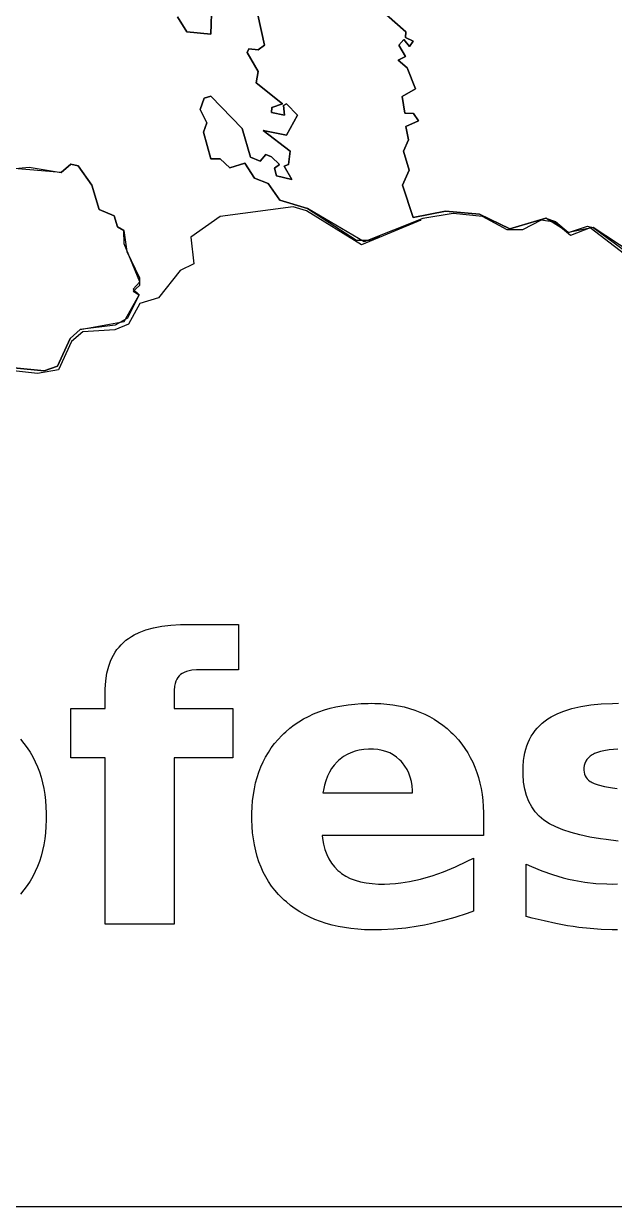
# Model space of a CAD drawing. Header units: millimetres. Extents: x 0 to 570, y 0 to 420.
# Drawn here: x 266.8 to 344.8, y 0 to 156.2 of the extents above; entities that cross this region are included whole.
import ezdxf

# ---------------------------------------------------------------- set-up
doc = ezdxf.new("R2010")
doc.units = ezdxf.units.MM
for name, color, linetype in [('BAND_01', 1, 'Continuous'), ('BAND_02', 2, 'Continuous'), ('BAND_03', 3, 'Continuous'), ('PLAQUE_OUTLINE', 7, 'Continuous'), ('TEXT_OUTLINE', 7, 'Continuous')]:
    doc.layers.add(name, color=color, linetype=linetype)

msp = doc.modelspace()

# ---------------------------------------------------------------- linework, layer by layer
at = {"layer": 'BAND_01'}
msp.add_lwpolyline([(347.15, 125.88), (342, 129.29), (338.75, 128.62), (335.75, 130.52), (331, 129.12), (327, 131.06), (322.5, 131.45), (318.24, 130.62), (316.83, 134.88), (317.71, 136.88), (316.93, 139.38), (317.59, 140.88), (317.24, 142.62), (318.93, 143.38), (318.25, 144.33), (317.14, 144.38), (316.75, 146.58), (318.55, 147.62), (317.41, 150.38), (316.24, 151.38), (317.19, 151.88), (316.33, 153.38), (317, 154.1), (317.75, 153.19), (318.23, 153.88), (317.19, 154.38), (317.26, 155.12), (314.71, 157.38)], dxfattribs=at)
at = {"layer": 'BAND_02'}
for points in [[(291.63, 158.88), (291.5, 154.84), (288.35, 155.12), (287.08, 157.12)], [(346.13, 125.75), (341.62, 129.25), (339, 128.25), (336.88, 130), (335.12, 130.25), (332.67, 129), (330.62, 128.97), (327.38, 130.75), (323.5, 131.14), (319.5, 130.47), (311.74, 127.38), (304.25, 131.78), (300.63, 132.88), (299.08, 135.12), (297.25, 135.79), (296, 137.77), (294, 137.18), (292.75, 138.35), (291.5, 138.36), (290.52, 141.88), (290.97, 143.12), (290.1, 144.88), (290.61, 146.38), (291.5, 146.64), (295.62, 142.38), (296.75, 138.56), (298, 138.04), (298.75, 138.92), (299.52, 138.62), (300.56, 137.62), (299.9, 137.12), (300.16, 136.12), (302.21, 135.62), (301.2, 137.38), (301.78, 137.62), (301.97, 139.38), (298.41, 142.12), (301.5, 141.48), (302.94, 144.12), (301.5, 145.61), (301.08, 145.38), (301.23, 144.12), (299.5, 144.49), (299.55, 145.12), (300.96, 145.62), (297.49, 148.38), (297.75, 149.88), (296.28, 152.38), (296.5, 152.89), (297.75, 152.75), (298.59, 153.38), (297.7, 157.38)], [(314.71, 157.38), (317.26, 155.12), (317.19, 154.38), (318.23, 153.88), (317.75, 153.19), (317, 154.1), (316.33, 153.38), (317.19, 151.88), (316.24, 151.38), (317.41, 150.38), (318.55, 147.62), (316.75, 146.58), (317.14, 144.38), (318.25, 144.33), (318.93, 143.38), (317.24, 142.62), (317.59, 140.88), (316.93, 139.38), (317.71, 136.88), (316.83, 134.88), (318.24, 130.62), (322.5, 131.45), (327, 131.06), (331, 129.12), (335.75, 130.52), (337, 130.09), (338.75, 128.62), (341.25, 129.45), (342, 129.29), (346.75, 125.79)], [(264.75, 136.98), (267.5, 137.24), (271.75, 136.56), (273, 137.67), (274, 137.41), (275.81, 134.88), (276.75, 131.68), (278.75, 130.84), (279.16, 129.38), (280, 128.88), (280.41, 126.12), (282.08, 122.62), (282.09, 121.62), (281.24, 120.88), (282.04, 120.38), (280.5, 117.31), (278.89, 116.38), (274.25, 115.82), (272.92, 114.62), (271.25, 110.96), (269.5, 110.37), (261.88, 111.12)]]:
    msp.add_lwpolyline(points, dxfattribs=at)
at = {"layer": 'BAND_03'}
for points in [[(287.08, 157.12), (288.35, 155.12), (291.5, 154.84), (291.63, 158.88)], [(297.7, 157.38), (298.59, 153.38), (297.75, 152.75), (296.5, 152.89), (296.28, 152.38), (297.75, 149.88), (297.49, 148.38), (300.96, 145.62), (299.55, 145.12), (299.5, 144.49), (301.23, 144.12), (301.08, 145.38), (301.5, 145.61), (302.94, 144.12), (301.5, 141.48), (298.41, 142.12), (301.97, 139.38), (301.78, 137.62), (301.2, 137.38), (302.21, 135.62), (300.16, 136.12), (299.9, 137.12), (300.56, 137.62), (299.52, 138.62), (298.75, 138.92), (298, 138.04), (296.75, 138.56), (295.62, 142.38), (291.5, 146.64), (290.61, 146.38), (290.1, 144.88), (290.97, 143.12), (290.52, 141.88), (291.5, 138.36), (292.75, 138.35), (294, 137.18), (296, 137.77), (297.25, 135.79), (299.08, 135.12), (300.63, 132.88), (304.25, 131.78), (310.72, 127.62), (312.74, 127.62), (314, 128.31), (319, 130.3), (319.22, 130.25), (311.38, 127), (304.12, 131.5), (302.38, 132), (292.75, 130.73), (288.88, 128), (289.26, 124.5), (287.45, 123.62), (284.6, 120), (282.12, 119.25), (280.62, 116.5), (278.82, 115.75), (274.62, 115.5), (273.12, 114.25), (271.38, 110.5), (268.62, 110), (261.88, 110.75)], [(261.88, 111.12), (269.5, 110.37), (271.25, 110.96), (272.92, 114.62), (274.25, 115.82), (280.05, 116.88), (282.04, 120.38), (281.25, 121.12), (282.13, 122.12), (280.08, 127.12), (280, 128.88), (279.16, 129.38), (278.75, 130.84), (276.75, 131.68), (275.81, 134.88), (274, 137.41), (273, 137.67), (271.75, 136.56), (265, 137.13)]]:
    msp.add_lwpolyline(points, dxfattribs=at)
at = {"layer": 'PLAQUE_OUTLINE'}
msp.add_lwpolyline([(0, 0), (570, 0), (570, 420), (0, 420)], close=True, dxfattribs=at)
at = {"layer": 'TEXT_OUTLINE'}
for points in [[(289, 70.8), (288.63, 70.73), (288.29, 70.64), (287.99, 70.53), (287.73, 70.4), (287.5, 70.25), (287.4, 70.17), (287.31, 70.07), (287.14, 69.87), (287, 69.63), (286.88, 69.36), (286.78, 69.05), (286.71, 68.72), (286.65, 68.15), (286.64, 67.74), (286.64, 65.75), (294.43, 65.75), (294.43, 59.24), (286.64, 59.24), (286.64, 37.25), (277.53, 37.25), (277.53, 59.24), (273, 59.24), (273, 65.75), (277.53, 65.75), (277.53, 67.74), (277.54, 68.31), (277.62, 69.4), (277.78, 70.41), (278.02, 71.35), (278.26, 72), (278.44, 72.41), (278.65, 72.8), (278.87, 73.18), (279.11, 73.53), (279.38, 73.87), (279.66, 74.18), (279.96, 74.48), (280.12, 74.62), (280.29, 74.76), (280.64, 75.02), (281.01, 75.26), (281.4, 75.49), (282.03, 75.8), (282.94, 76.15), (283.95, 76.42), (285.04, 76.63), (286.22, 76.77), (287.49, 76.84), (288.16, 76.85), (295.14, 76.85), (295.14, 70.87), (290.1, 70.87), (289.63, 70.85)], [(306.39, 47.84), (306.58, 47.13), (306.82, 46.48), (307.1, 45.88), (307.45, 45.33), (307.84, 44.83), (308.28, 44.38), (308.53, 44.17), (308.78, 43.98), (309.33, 43.62), (309.92, 43.32), (310.57, 43.07), (311.26, 42.87), (312, 42.72), (312.79, 42.62), (313.63, 42.57), (314.07, 42.56), (314.43, 42.57), (315.15, 42.6), (315.88, 42.65), (316.61, 42.73), (317.72, 42.9), (319.21, 43.22), (319.96, 43.42), (320.72, 43.65), (322.25, 44.18), (323.8, 44.83), (325.37, 45.58), (326.17, 46), (326.17, 38.98), (325.36, 38.69), (323.74, 38.15), (322.12, 37.69), (320.51, 37.3), (319.7, 37.13), (318.89, 36.99), (317.27, 36.75), (315.66, 36.59), (314.04, 36.52), (313.23, 36.51), (312.75, 36.51), (311.81, 36.54), (310.9, 36.6), (310.01, 36.69), (309.15, 36.82), (308.32, 36.97), (307.52, 37.15), (306.74, 37.37), (305.98, 37.62), (305.26, 37.89), (304.56, 38.2), (303.89, 38.54), (303.25, 38.91), (302.63, 39.31), (302.04, 39.74), (301.48, 40.2), (301.2, 40.44), (300.94, 40.69), (300.44, 41.2), (299.97, 41.75), (299.53, 42.31), (299.13, 42.9), (298.77, 43.52), (298.43, 44.16), (298.13, 44.82), (297.86, 45.51), (297.63, 46.23), (297.43, 46.97), (297.26, 47.73), (297.13, 48.52), (297.02, 49.33), (296.96, 50.17), (296.92, 51.03), (296.92, 51.47), (296.92, 51.91), (296.96, 52.76), (297.02, 53.58), (297.12, 54.38), (297.25, 55.16), (297.42, 55.92), (297.62, 56.65), (297.85, 57.36), (298.11, 58.04), (298.4, 58.7), (298.73, 59.34), (299.1, 59.96), (299.49, 60.55), (299.92, 61.12), (300.38, 61.66), (300.87, 62.18), (301.13, 62.44), (301.4, 62.68), (301.95, 63.15), (302.52, 63.59), (303.12, 63.99), (303.75, 64.37), (304.4, 64.71), (305.08, 65.03), (305.78, 65.31), (306.5, 65.56), (307.25, 65.78), (308.02, 65.96), (308.82, 66.12), (309.65, 66.24), (310.5, 66.34), (311.37, 66.4), (312.27, 66.43), (312.73, 66.44), (313.15, 66.43), (313.96, 66.4), (314.76, 66.34), (315.54, 66.24), (316.29, 66.11), (317.03, 65.96), (317.74, 65.77), (318.44, 65.55), (319.11, 65.29), (319.76, 65.01), (320.39, 64.69), (321, 64.34), (321.59, 63.96), (322.15, 63.55), (322.7, 63.11), (323.22, 62.64), (323.48, 62.39), (323.73, 62.13), (324.2, 61.61), (324.64, 61.06), (325.05, 60.49), (325.43, 59.9), (325.77, 59.29), (326.09, 58.65), (326.37, 58), (326.62, 57.32), (326.84, 56.63), (327.03, 55.91), (327.19, 55.17), (327.32, 54.41), (327.41, 53.62), (327.47, 52.82), (327.51, 51.99), (327.51, 51.57), (327.51, 48.98), (306.21, 48.98), (306.26, 48.59)], [(317.85, 56.68), (317.66, 57.2), (317.43, 57.7), (317.14, 58.16), (316.81, 58.59), (316.63, 58.79), (316.44, 58.98), (316.03, 59.33), (315.59, 59.63), (315.13, 59.88), (314.63, 60.08), (314.11, 60.23), (313.55, 60.33), (312.97, 60.38), (312.67, 60.38), (312.34, 60.38), (311.71, 60.33), (311.11, 60.24), (310.55, 60.1), (310.01, 59.91), (309.5, 59.68), (309.03, 59.4), (308.58, 59.07), (308.37, 58.89), (308.17, 58.7), (307.79, 58.29), (307.46, 57.83), (307.16, 57.34), (306.91, 56.8), (306.69, 56.22), (306.51, 55.61), (306.37, 54.95), (306.31, 54.6), (318.14, 54.6), (318.14, 54.92), (318.09, 55.54), (318, 56.13)]]:
    msp.add_lwpolyline(points, close=True, dxfattribs=at)
for points in [[(345.3, 48.24), (343.7, 48.44), (342.95, 48.55), (341.54, 48.78), (340.25, 49.05), (339.07, 49.36), (338, 49.72), (337.05, 50.11), (336.21, 50.54), (335.49, 51.02), (335.17, 51.27), (334.87, 51.54), (334.34, 52.12), (333.88, 52.77), (333.5, 53.48), (333.19, 54.27), (332.97, 55.12), (332.81, 56.03), (332.74, 57.02), (332.73, 57.53), (332.74, 58.09), (332.8, 58.89), (332.87, 59.4), (332.97, 59.9), (333.09, 60.37), (333.24, 60.83), (333.41, 61.26), (333.6, 61.68), (333.82, 62.08), (334.06, 62.47), (334.33, 62.83), (334.62, 63.18), (334.94, 63.5), (335.27, 63.81), (335.64, 64.11), (335.83, 64.24), (336.03, 64.38), (336.44, 64.64), (336.88, 64.88), (337.35, 65.1), (338.1, 65.4), (339.18, 65.74), (340.37, 66.02), (341.67, 66.22), (343.06, 66.36), (344.56, 66.43), (345.35, 66.44)], [(266.37, 61.69), (266.82, 61.15), (267.24, 60.58), (267.63, 59.99), (267.98, 59.37), (268.31, 58.73), (268.6, 58.07), (268.86, 57.38), (269.08, 56.67), (269.28, 55.94), (269.44, 55.18), (269.57, 54.4), (269.67, 53.59), (269.73, 52.76), (269.76, 51.91), (269.77, 51.47), (269.76, 51.04), (269.73, 50.18), (269.67, 49.35), (269.57, 48.55), (269.44, 47.76), (269.28, 47), (269.08, 46.27), (268.86, 45.56), (268.6, 44.87), (268.31, 44.21), (267.98, 43.57), (267.63, 42.95), (267.24, 42.36), (266.82, 41.79), (266.37, 41.24)], [(345.26, 60.37), (344.13, 60.29), (343.39, 60.18), (342.95, 60.08), (342.55, 59.95), (342.19, 59.81), (342.03, 59.73), (341.88, 59.65), (341.6, 59.46), (341.37, 59.26), (341.17, 59.03), (341.01, 58.78), (340.9, 58.51), (340.82, 58.22), (340.78, 57.9), (340.77, 57.74), (340.78, 57.6), (340.81, 57.34), (340.87, 57.1), (340.96, 56.87), (341.07, 56.66), (341.22, 56.47), (341.4, 56.29), (341.61, 56.13), (341.73, 56.05), (341.85, 55.98), (342.14, 55.84), (342.65, 55.66), (343.51, 55.44), (344.55, 55.26), (345.15, 55.19)], [(345.2, 36.51), (344.49, 36.51), (343.06, 36.57), (341.59, 36.68), (340.11, 36.85), (339.36, 36.95), (338.6, 37.07), (337.07, 37.35), (335.52, 37.69), (333.95, 38.07), (333.16, 38.29), (333.16, 45.21), (333.84, 44.89), (335.22, 44.31), (336.62, 43.82), (338.03, 43.4), (338.74, 43.22), (339.46, 43.07), (340.91, 42.82), (342.36, 42.66), (343.82, 42.58), (344.56, 42.56), (345.21, 42.58)]]:
    msp.add_lwpolyline(points, dxfattribs=at)

doc.saveas('drawing.dxf')
